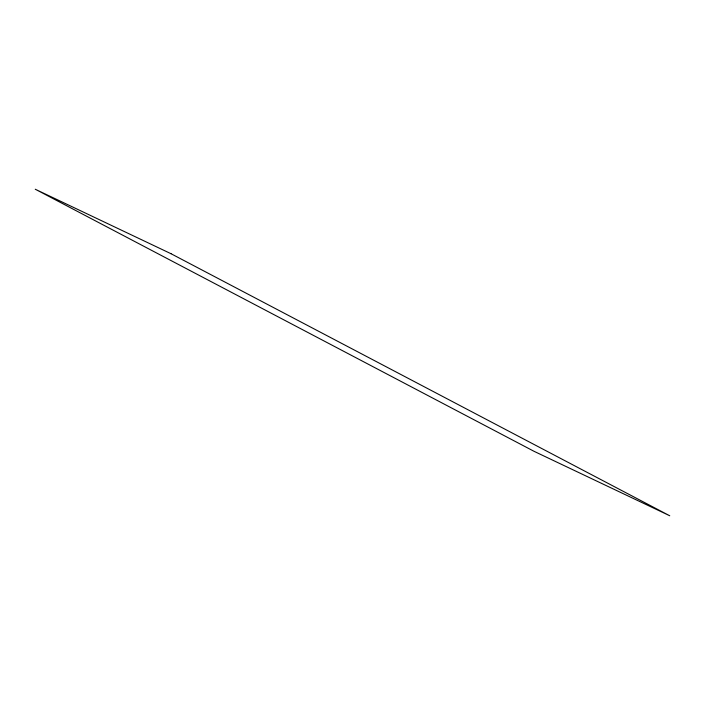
<?xml version="1.0" encoding="UTF-8"?>
<svg xmlns="http://www.w3.org/2000/svg" width="705" height="705" viewBox="0 0 705 705"><rect width="100%" height="100%" fill="white"/><g stroke="black" fill="none" stroke-linecap="round" stroke-linejoin="round"><path stroke-width="1.06" d="M171.024 253.721L35.25 189.231L533.976 451.279L669.75 515.769L171.024 253.721"/></g></svg>
